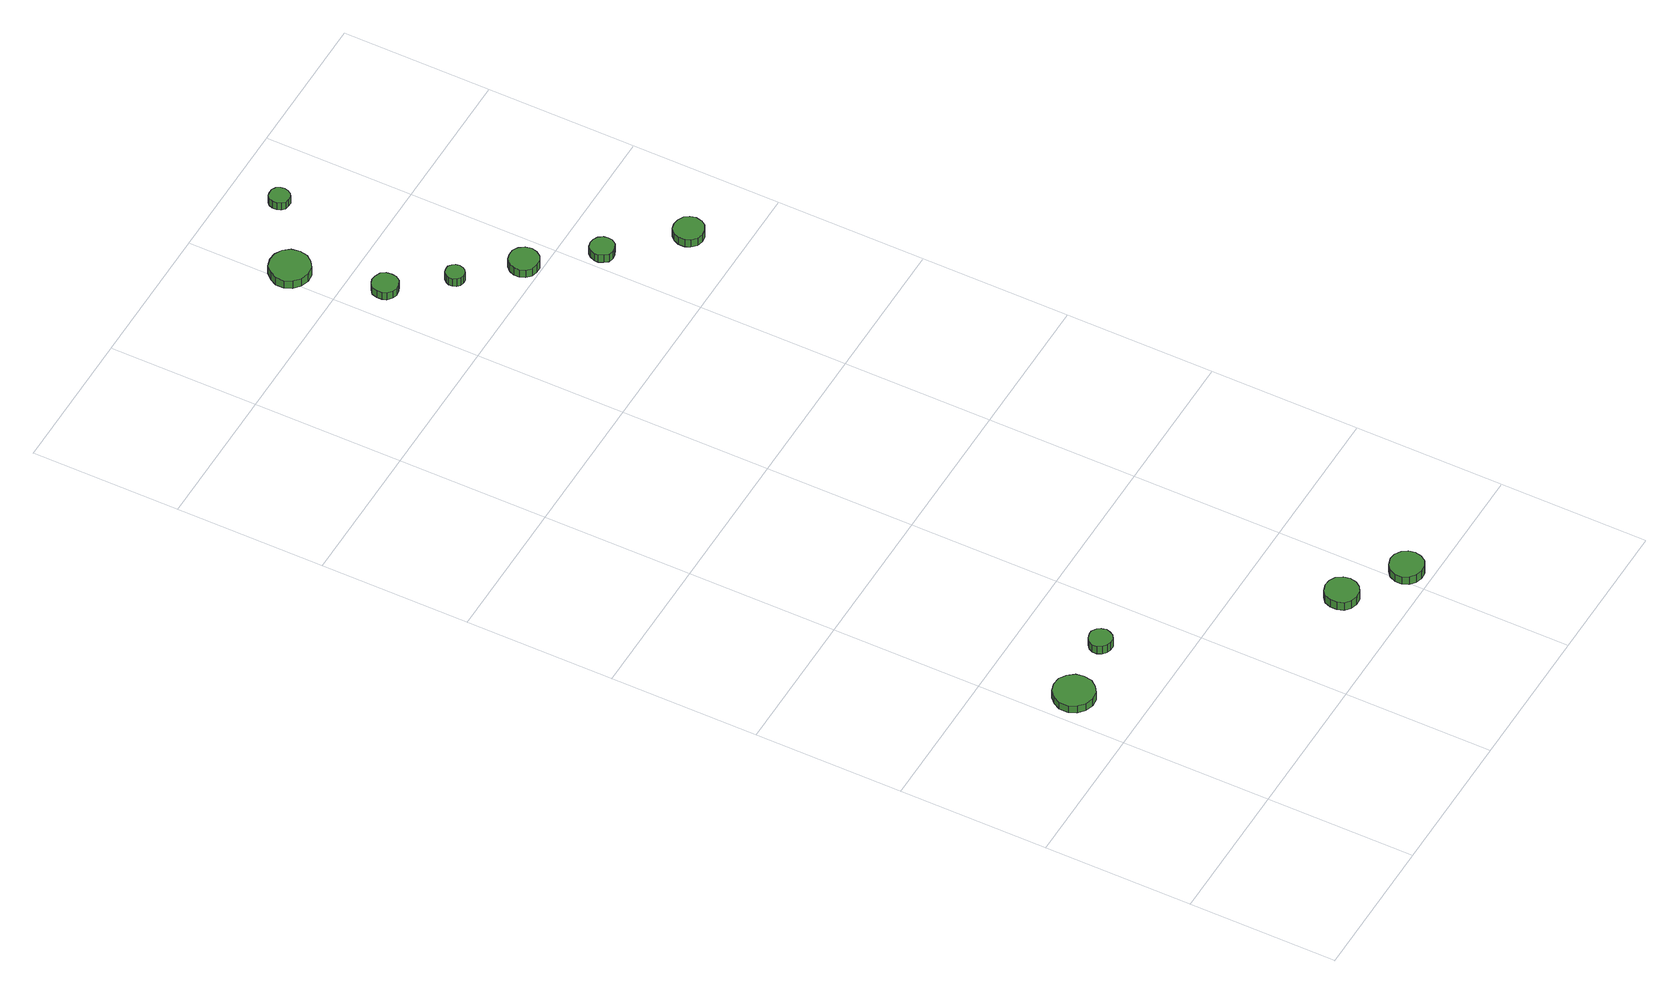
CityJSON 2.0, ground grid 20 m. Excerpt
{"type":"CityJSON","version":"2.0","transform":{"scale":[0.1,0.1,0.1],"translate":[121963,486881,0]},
"CityObjects":{
"tree1":{"type":"SolitaryVegetationObject","attributes":{"function":"something"},"geometry":[{"type":"MultiSurface","lod":"1","boundaries":[[[0,1,2,3,4,5,6,7,8,9,10,11,12,13,14]],[[15,16,17,18,19,20,21,22,23,24,25,26,27,28,29]],[[0,29,28,1]],[[1,28,27,2]],[[2,27,26,3]],[[3,26,25,4]],[[4,25,24,5]],[[5,24,23,6]],[[6,23,22,7]],[[7,22,21,8]],[[8,21,20,9]],[[9,20,19,10]],[[10,19,18,11]],[[11,18,17,12]],[[12,17,16,13]],[[13,16,15,14]],[[14,15,29,0]]]}]},
"tree2":{"type":"SolitaryVegetationObject","attributes":{"function":"something"},"geometry":[{"type":"MultiSurface","lod":"1","boundaries":[[[30,31,32,33,34,35,36,37,38,39,40,41,42,43,44]],[[45,46,47,48,49,50,51,52,53,54,55,56,57,58,59]],[[30,59,58,31]],[[31,58,57,32]],[[32,57,56,33]],[[33,56,55,34]],[[34,55,54,35]],[[35,54,53,36]],[[36,53,52,37]],[[37,52,51,38]],[[38,51,50,39]],[[39,50,49,40]],[[40,49,48,41]],[[41,48,47,42]],[[42,47,46,43]],[[43,46,45,44]],[[44,45,59,30]]]}]},
"tree3":{"type":"SolitaryVegetationObject","attributes":{"function":"something"},"geometry":[{"type":"MultiSurface","lod":"1","boundaries":[[[60,61,62,63,64,65,66,67,68,69,70,71,72,73,74]],[[75,76,77,78,79,80,81,82,83,84,85,86,87,88,89]],[[60,89,88,61]],[[61,88,87,62]],[[62,87,86,63]],[[63,86,85,64]],[[64,85,84,65]],[[65,84,83,66]],[[66,83,82,67]],[[67,82,81,68]],[[68,81,80,69]],[[69,80,79,70]],[[70,79,78,71]],[[71,78,77,72]],[[72,77,76,73]],[[73,76,75,74]],[[74,75,89,60]]]}]},
"tree4":{"type":"SolitaryVegetationObject","attributes":{"function":"something"},"geometry":[{"type":"MultiSurface","lod":"1","boundaries":[[[90,91,92,93,94,95,96,97,98,99,100,101,102,103,104]],[[105,106,107,108,109,110,111,112,113,114,115,116,117,118,119]],[[90,119,118,91]],[[91,118,117,92]],[[92,117,116,93]],[[93,116,115,94]],[[94,115,114,95]],[[95,114,113,96]],[[96,113,112,97]],[[97,112,111,98]],[[98,111,110,99]],[[99,110,109,100]],[[100,109,108,101]],[[101,108,107,102]],[[102,107,106,103]],[[103,106,105,104]],[[104,105,119,90]]]}]},
"tree5":{"type":"SolitaryVegetationObject","attributes":{"function":"something"},"geometry":[{"type":"MultiSurface","lod":"1","boundaries":[[[120,121,122,123,124,125,126,127,128,129,130,131,132,133,134]],[[135,136,137,138,139,140,141,142,143,144,145,146,147,148,149]],[[120,149,148,121]],[[121,148,147,122]],[[122,147,146,123]],[[123,146,145,124]],[[124,145,144,125]],[[125,144,143,126]],[[126,143,142,127]],[[127,142,141,128]],[[128,141,140,129]],[[129,140,139,130]],[[130,139,138,131]],[[131,138,137,132]],[[132,137,136,133]],[[133,136,135,134]],[[134,135,149,120]]]}]},
"tree6":{"type":"SolitaryVegetationObject","attributes":{"function":"something"},"geometry":[{"type":"MultiSurface","lod":"1","boundaries":[[[150,151,152,153,154,155,156,157,158,159,160,161,162,163,164]],[[165,166,167,168,169,170,171,172,173,174,175,176,177,178,179]],[[150,179,178,151]],[[151,178,177,152]],[[152,177,176,153]],[[153,176,175,154]],[[154,175,174,155]],[[155,174,173,156]],[[156,173,172,157]],[[157,172,171,158]],[[158,171,170,159]],[[159,170,169,160]],[[160,169,168,161]],[[161,168,167,162]],[[162,167,166,163]],[[163,166,165,164]],[[164,165,179,150]]]}]},
"tree7":{"type":"SolitaryVegetationObject","attributes":{"function":"something"},"geometry":[{"type":"MultiSurface","lod":"1","boundaries":[[[180,181,182,183,184,185,186,187,188,189,190,191,192,193,194]],[[195,196,197,198,199,200,201,202,203,204,205,206,207,208,209]],[[180,209,208,181]],[[181,208,207,182]],[[182,207,206,183]],[[183,206,205,184]],[[184,205,204,185]],[[185,204,203,186]],[[186,203,202,187]],[[187,202,201,188]],[[188,201,200,189]],[[189,200,199,190]],[[190,199,198,191]],[[191,198,197,192]],[[192,197,196,193]],[[193,196,195,194]],[[194,195,209,180]]]}]},
"tree8":{"type":"SolitaryVegetationObject","attributes":{"function":"something"},"geometry":[{"type":"MultiSurface","lod":"1","boundaries":[[[210,211,212,213,214,215,216,217,218,219,220,221,222,223,224]],[[225,226,227,228,229,230,231,232,233,234,235,236,237,238,239]],[[210,239,238,211]],[[211,238,237,212]],[[212,237,236,213]],[[213,236,235,214]],[[214,235,234,215]],[[215,234,233,216]],[[216,233,232,217]],[[217,232,231,218]],[[218,231,230,219]],[[219,230,229,220]],[[220,229,228,221]],[[221,228,227,222]],[[222,227,226,223]],[[223,226,225,224]],[[224,225,239,210]]]}]},
"tree9":{"type":"SolitaryVegetationObject","attributes":{"function":"something"},"geometry":[{"type":"MultiSurface","lod":"1","boundaries":[[[240,241,242,243,244,245,246,247,248,249,250,251,252,253,254]],[[255,256,257,258,259,260,261,262,263,264,265,266,267,268,269]],[[240,269,268,241]],[[241,268,267,242]],[[242,267,266,243]],[[243,266,265,244]],[[244,265,264,245]],[[245,264,263,246]],[[246,263,262,247]],[[247,262,261,248]],[[248,261,260,249]],[[249,260,259,250]],[[250,259,258,251]],[[251,258,257,252]],[[252,257,256,253]],[[253,256,255,254]],[[254,255,269,240]]]}]},
"tree10":{"type":"SolitaryVegetationObject","attributes":{"function":"something"},"geometry":[{"type":"MultiSurface","lod":"1","boundaries":[[[270,271,272,273,274,275,276,277,278,279,280,281,282,283,284]],[[285,286,287,288,289,290,291,292,293,294,295,296,297,298,299]],[[270,299,298,271]],[[271,298,297,272]],[[272,297,296,273]],[[273,296,295,274]],[[274,295,294,275]],[[275,294,293,276]],[[276,293,292,277]],[[277,292,291,278]],[[278,291,290,279]],[[279,290,289,280]],[[280,289,288,281]],[[281,288,287,282]],[[282,287,286,283]],[[283,286,285,284]],[[284,285,299,270]]]}]},
"tree11":{"type":"SolitaryVegetationObject","attributes":{"function":"something"},"geometry":[{"type":"MultiSurface","lod":"1","boundaries":[[[300,301,302,303,304,305,306,307,308,309,310,311,312,313,314]],[[315,316,317,318,319,320,321,322,323,324,325,326,327,328,329]],[[300,329,328,301]],[[301,328,327,302]],[[302,327,326,303]],[[303,326,325,304]],[[304,325,324,305]],[[305,324,323,306]],[[306,323,322,307]],[[307,322,321,308]],[[308,321,320,309]],[[309,320,319,310]],[[310,319,318,311]],[[311,318,317,312]],[[312,317,316,313]],[[313,316,315,314]],[[314,315,329,300]]]}]}
},
"vertices":[
[58,285,23],[56,296,23],[49,305,23],[40,311,23],[29,312,23],[18,309,23],[10,301,23],[5,291,23],[5,279,23],[10,269,23],[18,262,23],[29,258,23],[40,259,23],[49,265,23],[56,274,23],[56,274,11],[49,265,11],[40,259,11],[29,258,11],[18,262,11],[10,269,11],[5,279,11],[5,291,11],[10,301,11],[18,309,11],[29,312,11],[40,311,11],[49,305,11],[56,296,11],[58,285,11],
[141,299,22],[139,305,22],[136,310,22],[130,314,22],[124,314,22],[118,312,22],[113,308,22],[110,302,22],[110,296,22],[113,290,22],[118,286,22],[124,284,22],[130,284,22],[136,288,22],[139,293,22],[139,293,9],[136,288,9],[130,284,9],[124,284,9],[118,286,9],[113,290,9],[110,296,9],[110,302,9],[113,308,9],[118,312,9],[124,314,9],[130,314,9],[136,310,9],[139,305,9],[141,299,9],
[357,78,22],[355,87,22],[350,95,22],[342,99,22],[333,100,22],[324,97,22],[317,91,22],[314,83,22],[314,74,22],[317,65,22],[324,59,22],[333,56,22],[342,57,22],[350,62,22],[355,69,22],[355,69,9],[350,62,9],[342,57,9],[333,56,9],[324,59,9],[317,65,9],[314,74,9],[314,83,9],[317,91,9],[324,97,9],[333,100,9],[342,99,9],[350,95,9],[355,87,9],[357,78,9],
[433,29,22],[431,38,22],[426,45,22],[418,50,22],[409,51,22],[400,48,22],[393,42,22],[389,33,22],[389,24,22],[393,16,22],[400,10,22],[409,7,22],[418,8,22],[426,12,22],[431,20,22],[431,20,9],[426,12,9],[418,8,9],[409,7,9],[400,10,9],[393,16,9],[389,24,9],[389,33,9],[393,42,9],[400,48,9],[409,51,9],[418,50,9],[426,45,9],[431,38,9],[433,29,9],
[261,1352,14],[260,1359,14],[256,1365,14],[249,1368,14],[242,1369,14],[236,1367,14],[230,1362,14],[228,1355,14],[228,1348,14],[230,1342,14],[236,1337,14],[242,1335,14],[249,1336,14],[256,1339,14],[260,1345,14],[260,1345,2],[256,1339,2],[249,1336,2],[242,1335,2],[236,1337,2],[230,1342,2],[228,1348,2],[228,1355,2],[230,1362,2],[236,1367,2],[242,1369,2],[249,1368,2],[256,1365,2],[260,1359,2],[261,1352,2],
[241,1468,15],[239,1479,15],[232,1488,15],[223,1493,15],[212,1494,15],[201,1491,15],[193,1483,15],[188,1473,15],[188,1462,15],[193,1452,15],[201,1445,15],[212,1441,15],[223,1442,15],[232,1448,15],[239,1457,15],[239,1457,2],[232,1448,2],[223,1442,2],[212,1441,2],[201,1445,2],[193,1452,2],[188,1462,2],[188,1473,2],[193,1483,2],[201,1491,2],[212,1494,2],[223,1493,2],[232,1488,2],[239,1479,2],[241,1468,2],
[313,1286,14],[312,1291,14],[309,1295,14],[305,1298,14],[300,1298,14],[295,1297,14],[291,1293,14],[289,1288,14],[289,1283,14],[291,1278,14],[295,1275,14],[300,1273,14],[305,1274,14],[309,1277,14],[312,1281,14],[312,1281,1],[309,1277,1],[305,1274,1],[300,1273,1],[295,1275,1],[291,1278,1],[289,1283,1],[289,1288,1],[291,1293,1],[295,1297,1],[300,1298,1],[305,1298,1],[309,1295,1],[312,1291,1],[313,1286,1],
[379,1222,15],[377,1230,15],[372,1237,15],[365,1241,15],[357,1241,15],[349,1239,15],[343,1233,15],[340,1226,15],[340,1218,15],[343,1211,15],[349,1205,15],[357,1203,15],[365,1203,15],[372,1207,15],[377,1214,15],[377,1214,2],[372,1207,2],[365,1203,2],[357,1203,2],[349,1205,2],[343,1211,2],[340,1218,2],[340,1226,2],[343,1233,2],[349,1239,2],[357,1241,2],[365,1241,2],[372,1237,2],[377,1230,2],[379,1222,2],
[437,1147,17],[436,1153,17],[432,1159,17],[426,1162,17],[420,1163,17],[413,1161,17],[409,1156,17],[406,1150,17],[406,1144,17],[409,1138,17],[413,1133,17],[420,1131,17],[426,1132,17],[432,1135,17],[436,1141,17],[436,1141,4],[432,1135,4],[426,1132,4],[420,1131,4],[413,1133,4],[409,1138,4],[406,1144,4],[406,1150,4],[409,1156,4],[413,1161,4],[420,1163,4],[426,1162,4],[432,1159,4],[436,1153,4],[437,1147,4],
[326,1535,14],[325,1540,14],[322,1545,14],[317,1548,14],[311,1548,14],[306,1547,14],[302,1543,14],[300,1538,14],[300,1532,14],[302,1527,14],[306,1523,14],[311,1522,14],[317,1522,14],[322,1525,14],[325,1530,14],[325,1530,2],[322,1525,2],[317,1522,2],[311,1522,2],[306,1523,2],[302,1527,2],[300,1532,2],[300,1538,2],[302,1543,2],[306,1547,2],[311,1548,2],[317,1548,2],[322,1545,2],[325,1540,2],[326,1535,2],
[516,1068,19],[514,1076,19],[510,1082,19],[502,1086,19],[494,1087,19],[486,1085,19],[480,1079,19],[477,1072,19],[477,1063,19],[480,1056,19],[486,1050,19],[494,1048,19],[502,1049,19],[510,1053,19],[514,1059,19],[514,1059,6],[510,1053,6],[502,1049,6],[494,1048,6],[486,1050,6],[480,1056,6],[477,1063,6],[477,1072,6],[480,1079,6],[486,1085,6],[494,1087,6],[502,1086,6],[510,1082,6],[514,1076,6],[516,1068,6]
]}
